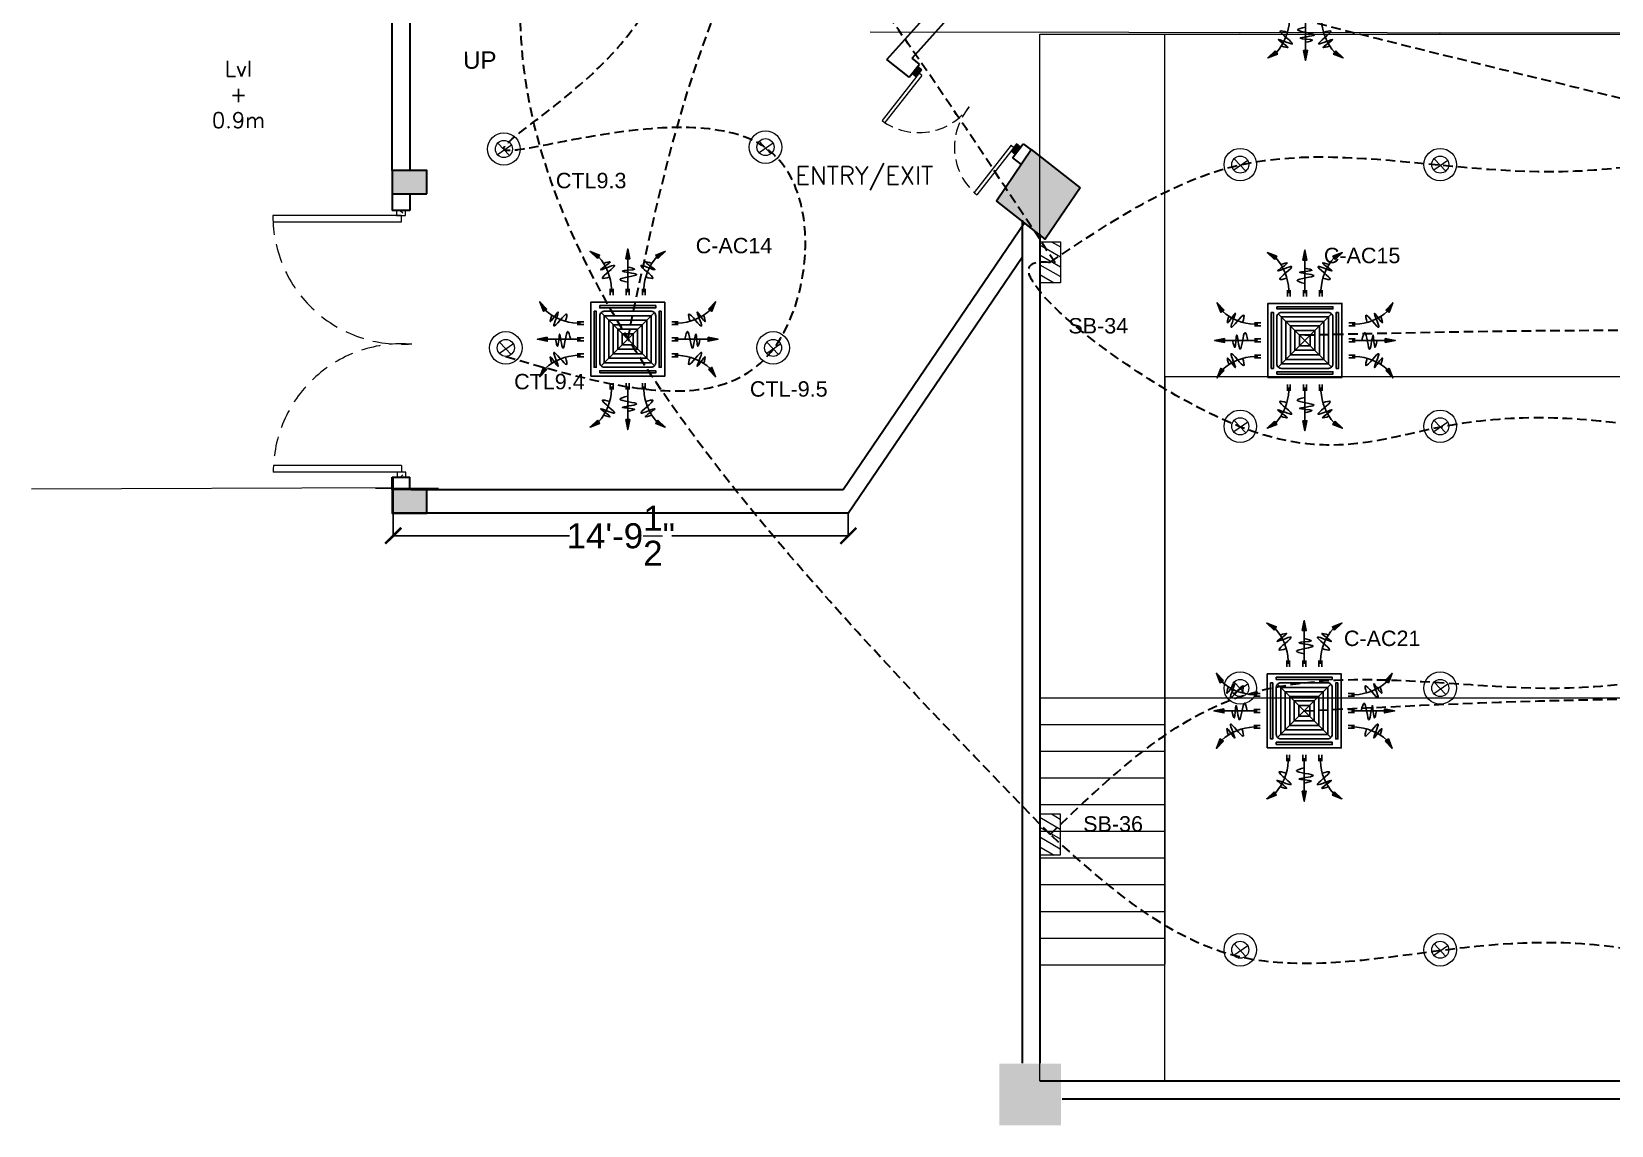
# Model space of a CAD drawing. Header units: inches. Extents: x 845 to 17085, y 908 to 10810.
# Drawn here: x 3922 to 4537, y 5935 to 6362 of the extents above; entities that cross this region are included whole.
import ezdxf

# ---------------------------------------------------------------- set-up
doc = ezdxf.new("R2010")
doc.units = ezdxf.units.IN
doc.header["$LTSCALE"] = 15
doc.header["$MEASUREMENT"] = 0
for name, pattern in [('ACAD_ISO04W100', [30.5, 24, -3, 0.5, -3]), ('CENTER2', [1.125, 0.75, -0.125, 0.125, -0.125]), ('DASHED', [0.75, 0.5, -0.25]), ('DASHED2', [0.375, 0.25, -0.125]), ('HIDDEN', [0.375, 0.25, -0.125])]:
    doc.linetypes.add(name, pattern=pattern)
for name, color, linetype in [('AIR', 7, 'Continuous'), ('AIR-00', 8, 'Continuous'), ('AIR-01', 105, 'Continuous'), ('AIR-02', 2, 'Continuous'), ('AIR-04', 40, 'Continuous'), ('DB cable', 141, 'HIDDEN'), ('SB cable', 58, 'CENTER2'), ('TEX', 133, 'Continuous'), ('Text', 255, 'Continuous')]:
    doc.layers.add(name, color=color, linetype=linetype)
for name, color, linetype, lineweight in [('c1', 21, 'Continuous', 30), ('E. Fixture', 6, 'Continuous', 20), ('FURN', 43, 'Continuous', 18), ('FURN 2', 34, 'Continuous', 15), ('GR.furniture', 82, 'Continuous', 15), ('GRID', 8, 'ACAD_ISO04W100', 5), ('HATCH', 251, 'Continuous', 5), ('humans', 7, 'Continuous', 15), ('SLD', 140, 'Continuous', 9), ('wall 1', 1, 'Continuous', 35), ('WIND & DOOR', 160, 'Continuous', 9)]:
    doc.layers.add(name, color=color, linetype=linetype, lineweight=lineweight)
doc.layers.add('door and window', color=7, linetype='Continuous', lineweight=25, true_color=0x0609c1)
doc.styles.add('ROMANS', font='ROMANS')
doc.styles.get("Standard").update_dxf_attribs({"font": 'arial.ttf'})
doc.dimstyles.get("Standard").update_dxf_attribs({"dimtxt": 9.75, "dimasz": 6.25, "dimexe": 0.18, "dimexo": 0.0625, "dimgap": 0.09, "dimtad": 0, "dimdec": 1, "dimzin": 0, "dimdsep": 46, "dimlunit": 4, "dimtxsty": 'Standard', "dimblk": 'ARCHTICK', "dimcen": 0.09, "dimadec": 0, "dimazin": 0, "dimtfac": 1, "dimtdec": 1, "dimtofl": 0, "dimtmove": 0, "dimatfit": 3, "dimldrblk": 'ARCHTICK', "dimfxl": 1, "dimtolj": 1, "dimtzin": 0, "dimlwd": 25, "dimarcsym": 0})

# ---------------------------------------------------------------- blocks, each defined once
blk = doc.blocks.new('_ArchTick')
at = {"layer": 'GRID', "color": 0, "const_width": 0.15}
blk.add_lwpolyline([(-0.5, -0.5), (0.5, 0.5)], dxfattribs=at)
blk = doc.blocks.new('*D203')
at = {"layer": 'Defpoints', "color": 0, "linetype": 'ByBlock', "lineweight": 211, "transparency": 16777216}
for p in [(4062.5, 6173.82), (4239.81, 6173.82), (4239.81, 6165.02)]:
    blk.add_point(p, dxfattribs=at)
at = {"layer": 'humans', "color": 0, "linetype": 'ByBlock', "lineweight": -2, "transparency": 16777216}
for p, q in [((4062.5, 6173.76), (4062.5, 6164.84)), ((4239.81, 6173.76), (4239.81, 6164.84))]:
    blk.add_line(p, q, dxfattribs=at)
at = {"layer": 'humans', "color": 0, "linetype": 'Continuous', "lineweight": 25, "transparency": 16777216}
for p, q in [((4062.5, 6165.02), (4131.23, 6165.02)), ((4239.81, 6165.02), (4171.09, 6165.02))]:
    blk.add_line(p, q, dxfattribs=at)
at = {"layer": 'humans', "color": 0, "linetype": 'ByBlock', "lineweight": 25, "transparency": 16777216, "xscale": 6.25, "yscale": 6.25, "zscale": 6.25, "rotation": 180}
blk.add_blockref('_ArchTick', (4062.5, 6165.02), dxfattribs=at)
at = {"layer": 'humans', "color": 0, "linetype": 'ByBlock', "lineweight": 25, "transparency": 16777216, "xscale": 6.25, "yscale": 6.25, "zscale": 6.25}
blk.add_blockref('_ArchTick', (4239.81, 6165.02), dxfattribs=at)
at = {"layer": 'humans', "color": 0, "linetype": 'ByBlock', "transparency": 16777216, "insert": (4151.16, 6165.02), "char_height": 9.75, "attachment_point": 5}
blk.add_mtext('\\A1;14\'-9{\\H1x;\\S1/2;}"', dxfattribs=at)
blk = doc.blocks.new('FCU-13000P (CASSETTE SPLIT)')
at = {"layer": 'AIR-00', "ltscale": 3}
for p, q in [((0, 0.523), (0, 1)), ((-0.193, 0.558), (-0.193, 0.487)), ((-0.162, 0.558), (-0.162, 0.487)), ((-0.016, 0.558), (-0.016, 0.487)), ((0.016, 0.558), (0.016, 0.487)), ((0.162, 0.558), (0.162, 0.487)), ((0.193, 0.558), (0.193, 0.487)), ((-0.558, 0.193), (-0.487, 0.193)), ((0.558, 0.193), (0.487, 0.193)), ((-0.523, 0), (-1, 0)), ((-0.558, 0.162), (-0.487, 0.162)), ((-0.558, 0.016), (-0.487, 0.016)), ((0.558, 0.162), (0.487, 0.162)), ((0.558, 0.016), (0.487, 0.016)), ((0.523, 0), (1, 0)), ((-0.558, -0.016), (-0.487, -0.016)), ((-0.558, -0.162), (-0.487, -0.162)), ((0.558, -0.016), (0.487, -0.016)), ((0.558, -0.162), (0.487, -0.162)), ((-0.558, -0.193), (-0.487, -0.193)), ((0.558, -0.193), (0.487, -0.193)), ((-0.193, -0.558), (-0.193, -0.487)), ((-0.162, -0.558), (-0.162, -0.487)), ((-0.016, -0.558), (-0.016, -0.487)), ((0, -0.523), (0, -1)), ((0.016, -0.558), (0.016, -0.487)), ((0.162, -0.558), (0.162, -0.487)), ((0.193, -0.558), (0.193, -0.487))]:
    blk.add_line(p, q, dxfattribs=at)
at = {"layer": 'AIR-00'}
for p, q in [((0.295, -0.295), (-0.295, 0.295)), ((0.295, 0.295), (-0.295, -0.295))]:
    blk.add_line(p, q, dxfattribs=at)
at = {"layer": 'AIR-00', "ltscale": 3}
for points in [[(-0.335, 0.895), (-0.311, 0.932), (-0.416, 0.973)], [(-0.022, 0.89), (0.022, 0.89), (0, 1)], [(0.335, 0.895), (0.311, 0.932), (0.416, 0.973)], [(-0.895, 0.335), (-0.932, 0.311), (-0.973, 0.416)], [(0.895, 0.335), (0.932, 0.311), (0.973, 0.416)], [(-0.89, 0.022), (-0.89, -0.022), (-1, 0)], [(0.89, 0.022), (0.89, -0.022), (1, 0)], [(-0.895, -0.335), (-0.932, -0.311), (-0.973, -0.416)], [(0.895, -0.335), (0.932, -0.311), (0.973, -0.416)], [(-0.335, -0.895), (-0.311, -0.932), (-0.416, -0.973)], [(-0.022, -0.89), (0.022, -0.89), (0, -1)], [(0.335, -0.895), (0.311, -0.932), (0.416, -0.973)]]:
    blk.add_lwpolyline(points, close=True, dxfattribs=at)
at = {"layer": 'AIR-00'}
for points in [[(-0.323, 0.914, -0.171809), (-0.178, 0.558), (-0.178, 0.522)], [(0.323, 0.914, 0.171809), (0.178, 0.558), (0.178, 0.522)], [(-0.914, 0.323, 0.171809), (-0.558, 0.178), (-0.522, 0.178)], [(0.914, 0.323, -0.171809), (0.558, 0.178), (0.522, 0.178)], [(-0.914, -0.323, -0.171809), (-0.558, -0.178), (-0.522, -0.178)], [(0.914, -0.323, 0.171809), (0.558, -0.178), (0.522, -0.178)], [(-0.323, -0.914, 0.171809), (-0.178, -0.558), (-0.178, -0.522)], [(0.323, -0.914, -0.171809), (0.178, -0.558), (0.178, -0.522)]]:
    blk.add_lwpolyline(points, format="xyb", dxfattribs=at)
for points in [[(-0.26, -0.26), (0.26, -0.26), (0.26, 0.26), (-0.26, 0.26)], [(-0.21, -0.21), (0.21, -0.21), (0.21, 0.21), (-0.21, 0.21)], [(-0.16, -0.16), (0.16, -0.16), (0.16, 0.16), (-0.16, 0.16)], [(-0.11, -0.11), (0.11, -0.11), (0.11, 0.11), (-0.11, 0.11)], [(-0.06, -0.06), (0.06, -0.06), (0.06, 0.06), (-0.06, 0.06)]]:
    blk.add_lwpolyline(points, close=True, dxfattribs=at)
at = {"layer": 'AIR-00', "ltscale": 3}
for points in [[(-0.268, 0.84), (-0.231, 0.852), (-0.134, 0.882), (-0.422, 0.704), (0.005, 0.903), (-0.358, 0.645), (-0.239, 0.678), (-0.199, 0.69)], [(0.268, 0.84), (0.231, 0.852), (0.134, 0.882), (0.422, 0.704), (-0.005, 0.903), (0.358, 0.645), (0.239, 0.678), (0.199, 0.69)], [(-0.84, 0.268), (-0.852, 0.231), (-0.882, 0.134), (-0.704, 0.422), (-0.903, -0.005), (-0.645, 0.358), (-0.678, 0.239), (-0.69, 0.199)], [(0.84, 0.268), (0.852, 0.231), (0.882, 0.134), (0.704, 0.422), (0.903, -0.005), (0.645, 0.358), (0.678, 0.239), (0.69, 0.199)], [(-0.84, -0.268), (-0.852, -0.231), (-0.882, -0.134), (-0.704, -0.422), (-0.903, 0.005), (-0.645, -0.358), (-0.678, -0.239), (-0.69, -0.199)], [(0.84, -0.268), (0.852, -0.231), (0.882, -0.134), (0.704, -0.422), (0.903, 0.005), (0.645, -0.358), (0.678, -0.239), (0.69, -0.199)], [(-0.268, -0.84), (-0.231, -0.852), (-0.134, -0.882), (-0.422, -0.704), (0.005, -0.903), (-0.358, -0.645), (-0.239, -0.678), (-0.199, -0.69)], [(0.268, -0.84), (0.231, -0.852), (0.134, -0.882), (0.422, -0.704), (-0.005, -0.903), (0.358, -0.645), (0.239, -0.678), (0.199, -0.69)]]:
    blk.add_open_spline(points, degree=3, knots=[0.0032834, 0.0032834, 0.0032834, 0.0032834, 0.0712567, 0.1924075, 0.3347111, 0.5062145, 0.5813292, 0.5813292, 0.5813292, 0.5813292], dxfattribs=at)
for points in [[(0, 0.8), (0.077, 0.776), (-0.058, 0.755), (0.098, 0.718), (-0.087, 0.663), (0, 0.631)], [(-0.8, 0), (-0.776, -0.077), (-0.755, 0.058), (-0.718, -0.098), (-0.663, 0.087), (-0.631, 0)], [(0.8, 0), (0.776, -0.077), (0.755, 0.058), (0.718, -0.098), (0.663, 0.087), (0.631, 0)], [(0, -0.8), (0.077, -0.776), (-0.058, -0.755), (0.098, -0.718), (-0.087, -0.663), (0, -0.631)]]:
    blk.add_spline(points, degree=3, dxfattribs=at)
for points in [[(-0.416, 0.973), (-0.335, 0.895), (-0.311, 0.932)], [(0, 1), (-0.022, 0.89), (0.022, 0.89)], [(0.416, 0.973), (0.335, 0.895), (0.311, 0.932)], [(-0.973, 0.416), (-0.895, 0.335), (-0.932, 0.311)], [(0.973, 0.416), (0.895, 0.335), (0.932, 0.311)], [(-1, 0), (-0.89, 0.022), (-0.89, -0.022)], [(1, 0), (0.89, 0.022), (0.89, -0.022)], [(-0.973, -0.416), (-0.895, -0.335), (-0.932, -0.311)], [(0.973, -0.416), (0.895, -0.335), (0.932, -0.311)], [(-0.416, -0.973), (-0.335, -0.895), (-0.311, -0.932)], [(0, -1), (-0.022, -0.89), (0.022, -0.89)], [(0.416, -0.973), (0.335, -0.895), (0.311, -0.932)]]:
    blk.add_solid(points, dxfattribs=at)
at = {"layer": 'AIR-01'}
for points in [[(-0.31, 0.372), (0.31, 0.372), (0.31, 0.348), (-0.31, 0.348)], [(-0.373, 0.31), (-0.348, 0.31), (-0.348, -0.31), (-0.373, -0.31)], [(0.372, 0.31), (0.348, 0.31), (0.348, -0.31), (0.372, -0.31)], [(-0.31, -0.373), (0.31, -0.373), (0.31, -0.348), (-0.31, -0.348)]]:
    blk.add_lwpolyline(points, close=True, dxfattribs=at)
at = {"layer": 'AIR-02'}
blk.add_lwpolyline([(-0.26, -0.31), (0.26, -0.31, 0.414214), (0.31, -0.26), (0.31, 0.26, 0.414214), (0.26, 0.31), (-0.26, 0.31, 0.414214), (-0.31, 0.26), (-0.31, -0.26, 0.414214)], format="xyb", close=True, dxfattribs=at)
at = {"layer": 'AIR-04'}
blk.add_lwpolyline([(-0.41, -0.41), (0.41, -0.41), (0.41, 0.41), (-0.41, 0.41)], close=True, dxfattribs=at)

msp = doc.modelspace()

# ---------------------------------------------------------------- hatches: boundary and pattern name
at = {"layer": 'E. Fixture', "lineweight": 5}
h = msp.add_hatch(dxfattribs=at)
h.set_pattern_fill('ANSI31', color=256, scale=26.668912, angle=-75, style=0)
h.set_pattern_definition([(330, (11752.7652, 77111.139), (1.666807, 2.88699442), [])])
h.paths.add_polyline_path([(4314.47, 6279.59), (4314.47, 6263.59), (4322.48, 6263.59), (4322.48, 6279.59)])
h = msp.add_hatch(dxfattribs=at)
h.set_pattern_fill('ANSI31', color=256, scale=26.668912, angle=-75, style=0)
h.set_pattern_definition([(330, (11752.6905, 76888.152), (1.666807, 2.88699442), [])])
h.paths.add_polyline_path([(4314.4, 6056.6), (4314.4, 6040.6), (4322.4, 6040.6), (4322.4, 6056.6)])
at = {"layer": 'HATCH', "lineweight": 0, "true_color": 0x000000}
h = msp.add_hatch(dxfattribs=at)
h.set_pattern_fill('ANSI31', color=18, scale=0.120624, angle=90)
h.set_pattern_definition([(135, (1759423.3297, 83043.1407), (-0.27080908924, -0.27080908924), [])])
h.paths.add_polyline_path([(4268.42, 6346.58), (4268.21, 6346.31), (4266.33, 6343.9), (4264.71, 6345.16), (4266.81, 6347.84)])
h.paths.add_polyline_path([(4306.94, 6316.45), (4304.85, 6313.77), (4303.24, 6315.03), (4303.45, 6315.3), (4305.33, 6317.71)])
at = {"layer": 'HATCH'}
h = msp.add_hatch(color=256, dxfattribs=at)
h.dxf.hatch_style = 1
h.paths.add_polyline_path([(4297.52, 6295.53), (4316.56, 6280.64), (4330.16, 6300.63), (4311.1, 6315.54)])
h = msp.add_hatch(color=256, dxfattribs=at)
h.dxf.hatch_style = 1
h.paths.add_polyline_path([(4075.65, 6307.38), (4075.65, 6298.33), (4062.07, 6298.33), (4062.07, 6307.38)])
h = msp.add_hatch(color=256, dxfattribs=at)
h.dxf.hatch_style = 1
h.paths.add_polyline_path([(4075.64, 6183.07), (4075.64, 6173.82), (4062.07, 6173.82), (4062.07, 6183.07)])
h = msp.add_hatch(color=256, dxfattribs=at)
h.dxf.hatch_style = 1
h.paths.add_polyline_path([(4298.59, 5949.09), (4322.71, 5949.09), (4322.71, 5935.23), (4298.59, 5935.23)])
h.paths.add_polyline_path([(4298.59, 5959.35), (4322.71, 5959.35), (4322.71, 5949.09), (4298.59, 5949.09)])

# ---------------------------------------------------------------- linework, layer by layer
at = {"layer": 'c1'}
msp.add_lwpolyline([(4330.16, 6300.63), (4316.56, 6280.64), (4297.63, 6295.44), (4297.51, 6295.53), (4311.1, 6315.54), (4330.16, 6300.63)], dxfattribs=at)
for points in [[(4075.64, 6298.33), (4075.64, 6307.38), (4062.07, 6307.38), (4062.07, 6298.33)], [(4075.64, 6173.82), (4075.64, 6183.07), (4062.07, 6183.07), (4062.07, 6173.82)]]:
    msp.add_lwpolyline(points, close=True, dxfattribs=at)
at = {"layer": 'DB cable', "color": 6, "linetype": 'DASHED2', "lineweight": 30}
msp.add_spline([(4128.72, 6442.09), (5275.24, 6402.93), (4920.92, 6825.11), (4410.06, 6825.11), (4823.67, 6955.77)], degree=3, dxfattribs=at)
at = {"layer": 'DB cable', "linetype": 'DASHED2', "lineweight": 30}
for points in [[(4153.86, 6241.6), (4206.56, 6407.66), (4327.81, 6538.26), (4840.26, 6907.51)], [(4417.44, 6096.77), (4667.05, 6096.77), (4879.94, 6097.38), (4990.86, 6518.54), (4840.26, 6907.51)], [(4417.69, 6243.27), (4665.19, 6241.13), (4883.3, 6241.13), (4840.26, 6907.51)], [(4320.44, 6271.33), (4128.72, 6442.09), (4127.63, 6438.7)], [(4318.4, 6048.6), (4127.63, 6438.7), (4128.16, 6439.85)]]:
    msp.add_spline(points, degree=3, dxfattribs=at)
at = {"layer": 'door and window', "color": 18, "lineweight": 0, "true_color": 0x000000}
for p, q in [((4266.53, 6344.17), (4252.94, 6326.79)), ((4268.43, 6344.41), (4254.05, 6326.02)), ((4268.43, 6344.41), (4267.37, 6345.24)), ((4303.22, 6317.2), (4288.83, 6298.81)), ((4303.45, 6315.3), (4289.85, 6297.91)), ((4303.22, 6317.2), (4304.28, 6316.37))]:
    msp.add_line(p, q, dxfattribs=at)
for points in [[(4266.81, 6347.84), (4264.71, 6345.16), (4266.33, 6343.9), (4268.42, 6346.58)], [(4305.33, 6317.71), (4303.24, 6315.03), (4304.85, 6313.77), (4306.94, 6316.45)], [(4067.24, 6291.83), (4063.84, 6291.83), (4063.84, 6289.78), (4067.24, 6289.78)]]:
    msp.add_lwpolyline(points, close=True, dxfattribs=at)
at = {"layer": 'E. Fixture', "lineweight": 5}
for p, q in [((4108.58, 6317.29), (4103.14, 6313.53)), ((4103.2, 6318.03), (4107.76, 6313.17)), ((4210.5, 6318.03), (4205.06, 6314.27)), ((4205.12, 6318.76), (4209.68, 6313.91)), ((4395.46, 6311.21), (4390.02, 6307.44)), ((4390.08, 6311.94), (4394.64, 6307.09)), ((4473.38, 6311.21), (4467.93, 6307.44)), ((4468, 6311.94), (4472.55, 6307.09)), ((4109.32, 6239.79), (4103.88, 6236.02)), ((4103.94, 6240.52), (4108.49, 6235.67)), ((4213.46, 6239.79), (4208.01, 6236.02)), ((4208.07, 6240.52), (4212.63, 6235.67)), ((4395.46, 6209.23), (4390.02, 6205.47)), ((4390.08, 6209.97), (4394.64, 6205.11)), ((4473.38, 6209.23), (4467.93, 6205.47)), ((4468, 6209.97), (4472.55, 6205.11)), ((4395.46, 6107.23), (4390.02, 6103.47)), ((4390.08, 6107.97), (4394.64, 6103.11)), ((4473.38, 6107.23), (4467.93, 6103.47)), ((4468, 6107.97), (4472.55, 6103.11)), ((4395.46, 6005.23), (4390.02, 6001.47)), ((4390.08, 6005.97), (4394.64, 6001.11)), ((4473.38, 6005.23), (4467.93, 6001.47)), ((4468, 6005.97), (4472.55, 6001.11))]:
    msp.add_line(p, q, dxfattribs=at)
for points in [[(4322.48, 6279.59), (4322.48, 6263.59), (4314.47, 6263.59), (4314.47, 6279.59)], [(4322.4, 6056.6), (4322.4, 6040.6), (4314.4, 6040.6), (4314.4, 6056.6)]]:
    msp.add_lwpolyline(points, close=True, dxfattribs=at)
for centre, radius in [((4105.63, 6315.74), 6.33), ((4207.55, 6316.48), 6.33), ((4105.63, 6315.74), 3.33), ((4207.55, 6316.48), 3.33), ((4392.51, 6309.66), 6.33), ((4470.42, 6309.66), 6.33), ((4392.51, 6309.66), 3.33), ((4470.42, 6309.66), 3.33), ((4106.37, 6238.24), 6.33), ((4106.37, 6238.24), 3.33), ((4210.5, 6238.24), 6.33), ((4210.5, 6238.24), 3.33), ((4392.51, 6207.68), 6.33), ((4392.51, 6207.68), 3.33), ((4470.42, 6207.68), 6.33), ((4470.42, 6207.68), 3.33), ((4392.51, 6105.68), 6.33), ((4470.42, 6105.68), 6.33), ((4392.51, 6105.68), 3.33), ((4470.42, 6105.68), 3.33), ((4392.51, 6003.68), 6.33), ((4470.42, 6003.68), 6.33), ((4392.51, 6003.68), 3.33), ((4470.42, 6003.68), 3.33)]:
    msp.add_circle(centre, radius, dxfattribs=at)
at = {"layer": 'FURN'}
for p, q in [((4314.72, 6101.88), (4363.11, 6101.88)), ((4314.72, 6091.48), (4363.11, 6091.48)), ((4314.72, 6081.07), (4363.11, 6081.07)), ((4314.72, 6081.07), (4363.11, 6081.07)), ((4314.72, 6070.67), (4363.11, 6070.67)), ((4314.72, 6060.26), (4363.11, 6060.26)), ((4314.72, 6049.86), (4363.11, 6049.86)), ((4314.72, 6049.86), (4363.11, 6049.86)), ((4314.72, 6039.46), (4363.11, 6039.46)), ((4314.72, 6029.05), (4363.11, 6029.05)), ((4314.72, 6018.65), (4363.11, 6018.65)), ((4314.72, 6018.65), (4363.11, 6018.65)), ((4314.72, 6008.24), (4363.11, 6008.24)), ((4314.72, 5997.84), (4363.11, 5997.84))]:
    msp.add_line(p, q, dxfattribs=at)
at = {"layer": 'FURN 2'}
msp.add_line((4055.63, 6183.6, -3.95), (4080.17, 6183.59, -3.95), dxfattribs=at)
at = {"layer": 'GR.furniture', "ltscale": 2}
for p, q in [((4065.22, 6291.83), (4066.22, 6290.86)), ((4065.22, 6187.79), (4066.22, 6188.75))]:
    msp.add_line(p, q, dxfattribs=at)
at = {"layer": 'humans', "linetype": 'ByBlock'}
for p, q in [((4264.65, 6351.12), (4299.59, 6390.09)), ((4248.33, 6361.41), (5095.28, 6360.42)), ((4314.45, 6360.51), (5015.66, 6360.51)), ((4363.12, 5952.42), (4363.12, 6360.42)), ((4065.54, 6289.78), (4065.54, 6287.28)), ((4363.12, 6226.97), (4363.11, 6098.01)), ((4363.12, 6227.04), (4966.12, 6227)), ((3921.62, 6183.35), (4062, 6183.86)), ((4363.11, 6119.05), (4363.11, 5998.05)), ((4314.46, 6101.88), (4966.13, 6101.92)), ((5015.66, 5952.36), (4314.43, 5952.36)), ((5015.66, 5952.54), (4314.45, 5952.54))]:
    msp.add_line(p, q, dxfattribs=at)
msp.add_lwpolyline([(4314.45, 6360.51), (5015.66, 6360.51), (5015.66, 5952.54), (4314.45, 5952.54)], close=True, dxfattribs=at)
msp.add_arc((4065.74, 6289.78), 50.12, 86.26959, 86.59593, dxfattribs=at)
for p in [(4392.36, 6360.51), (4470.27, 6360.51)]:
    msp.add_point(p, dxfattribs=at)
at = {"layer": 'SB cable', "linetype": 'DASHED2', "lineweight": 30}
for points in [[(4106.37, 6234.9), (4210.61, 6237.82), (4207.4, 6316.34), (4105.63, 6315.74), (4164.51, 6378.15), (4090.97, 6497.79), (4128.81, 6394.38)], [(4318.47, 6271.59), (4392.36, 6309.51), (4470.27, 6309.51), (4548.34, 6309.66), (4627.15, 6309.78), (4626.48, 6207.35), (4548.19, 6207.54), (4470.65, 6207.35), (4392.74, 6207.35), (4318.47, 6271.59), (4320.44, 6271.33)], [(4318.4, 6048.6), (4390.02, 6001.47), (4470.65, 6003.35), (4545, 6003.67), (4628.38, 6001.11), (4626.25, 6109.02), (4545.91, 6107.97), (4468, 6107.97), (4392.51, 6102.35), (4318.4, 6048.6)]]:
    msp.add_spline(points, degree=3, dxfattribs=at)
at = {"layer": 'wall 1', "ltscale": 1.5}
for p, q in [((4254.83, 6350.56), (4397.47, 6509.65)), ((4264.65, 6351.12), (4404.41, 6507)), ((4062.07, 6307.38), (4062.07, 6371.7)), ((4069, 6371.7), (4069, 6307.38)), ((4263.58, 6343.71), (4254.83, 6350.56)), ((4263.58, 6343.71), (4267.58, 6348.83)), ((4267.58, 6348.83), (4264.65, 6351.12)), ((4303.72, 6312.32), (4307.99, 6317.78)), ((4307.99, 6317.78), (4311.01, 6315.42)), ((4303.72, 6312.32), (4307.11, 6309.67)), ((4062.07, 6298.33), (4062.07, 6291.83)), ((4069, 6298.33), (4069, 6291.83)), ((4069, 6291.83), (4062.07, 6291.83)), ((4237.78, 6183.07), (4308.52, 6287.27)), ((4307.53, 6288.04), (4307.53, 5959.47)), ((4314.47, 6282.61), (4314.45, 5959.5)), ((4239.81, 6173.82), (4307.53, 6273.57)), ((4062.07, 6183.07), (4062.07, 6187.82)), ((4062.07, 6187.82), (4069, 6187.82)), ((4069, 6183.07), (4069, 6187.82)), ((4069.44, 6183.07), (4237.78, 6183.07)), ((5006.84, 5952.42), (4322.56, 5952.42)), ((5007.37, 5945.48), (4323.11, 5945.48))]:
    msp.add_line(p, q, dxfattribs=at)
msp.add_lwpolyline([(4239.81, 6173.82), (4062.5, 6173.82), (4062.5, 6187.82)], dxfattribs=at)
at = {"layer": 'WIND & DOOR', "color": 18, "linetype": 'ByBlock', "true_color": 0x000000}
for p, q in [((4065.54, 6289.78), (4015.62, 6289.78)), ((4065.54, 6287.28), (4015.68, 6287.28)), ((4065.74, 6192.36), (4015.85, 6192.36)), ((4065.74, 6192.36), (4065.74, 6189.86)), ((4065.74, 6189.86), (4015.78, 6189.86))]:
    msp.add_line(p, q, dxfattribs=at)
at = {"layer": 'WIND & DOOR', "linetype": 'ByBlock'}
msp.add_line((4065.64, 6239.82), (4069.78, 6239.82), dxfattribs=at)
at = {"layer": 'WIND & DOOR', "color": 18, "linetype": 'ByBlock', "true_color": 0x000000}
msp.add_lwpolyline([(4067.44, 6189.86), (4064.04, 6189.86), (4064.04, 6187.82), (4067.44, 6187.82)], close=True, dxfattribs=at)
at = {"layer": 'WIND & DOOR', "linetype": 'DASHED2', "lineweight": 9, "ltscale": 1.3}
for centre, start, end in [((4267.24, 6346.32), 233.77525, 324.16724), ((4305.36, 6316.5), 139.76876, 230.16074)]:
    msp.add_arc(centre, 24.21, start, end, dxfattribs=at)
at = {"layer": 'WIND & DOOR', "linetype": 'DASHED'}
for centre, radius, start, end in [((4065.74, 6289.78), 50.12, 180, 274.61632), ((4065.74, 6189.86), 49.96, 86.72717, 180)]:
    msp.add_arc(centre, radius, start, end, dxfattribs=at)

# ---------------------------------------------------------------- block references
at = {"layer": 'AIR', "xscale": 35.18938456146591, "yscale": 35.18938456146591, "zscale": 35.18938456146591}
for p in [(4417.93, 6385.48), (4153.86, 6241.6), (4417.69, 6241.16), (4417.44, 6096.77)]:
    msp.add_blockref('FCU-13000P (CASSETTE SPLIT)', p, dxfattribs=at)

# ---------------------------------------------------------------- texts
at = {"layer": 'SLD', "linetype": 'DASHED2', "lineweight": 30}
for s, p in [('CTL9.3', (4125.88, 6300.45)), ('C-AC14', (4180.36, 6275.11)), ('C-AC15', (4425.09, 6271.25)), ('SB-34', (4325.54, 6243.86)), ('CTL9.4', (4109.61, 6222.1)), ('CTL-9.5', (4201.47, 6219.23)), ('C-AC21', (4432.9, 6122.05)), ('SB-36', (4331.31, 6049.73))]:
    msp.add_text(s, height=6, dxfattribs=at).set_placement(p)
at = {"layer": 'TEX', "insert": (4102.78, 6346.97), "char_height": 6.721, "attachment_point": 9, "rotation": 0.24517}
msp.add_mtext_dynamic_manual_height_columns('UP', width=0.00275, gutter_width=0.0139, heights=[0], dxfattribs=at)
at = {"layer": 'Text', "ltscale": 0.115, "style": 'ROMANS'}
for s, width, gutter_width, insert, char_height, attachment_point in [('\\pxqc;Lvl + 0.9m', 3.9371, 0.00837, (4000.28, 6323.94), 6.0312, 7), ('\\pxqc;ENTRY/EXIT', 0.00275, 0.0139, (4246.12, 6299.66), 6.9209, 9)]:
    msp.add_mtext_dynamic_manual_height_columns(s, width=width, gutter_width=gutter_width, heights=[0], dxfattribs=dict(at, insert=insert, char_height=char_height, attachment_point=attachment_point))

# ---------------------------------------------------------------- dimensions: what is measured, and where the dimension line sits
at = {"layer": 'humans', "linetype": 'ByBlock'}
dim = msp.add_aligned_dim(p1=(4062.5, 6173.82), p2=(4239.81, 6173.82), distance=-8.81, dimstyle='Standard', dxfattribs=at)
dim.commit()
dim.dimension.update_dxf_attribs({"geometry": '*D203', "text_midpoint": (4151.16, 6165.02)})

doc.saveas('drawing.dxf')
